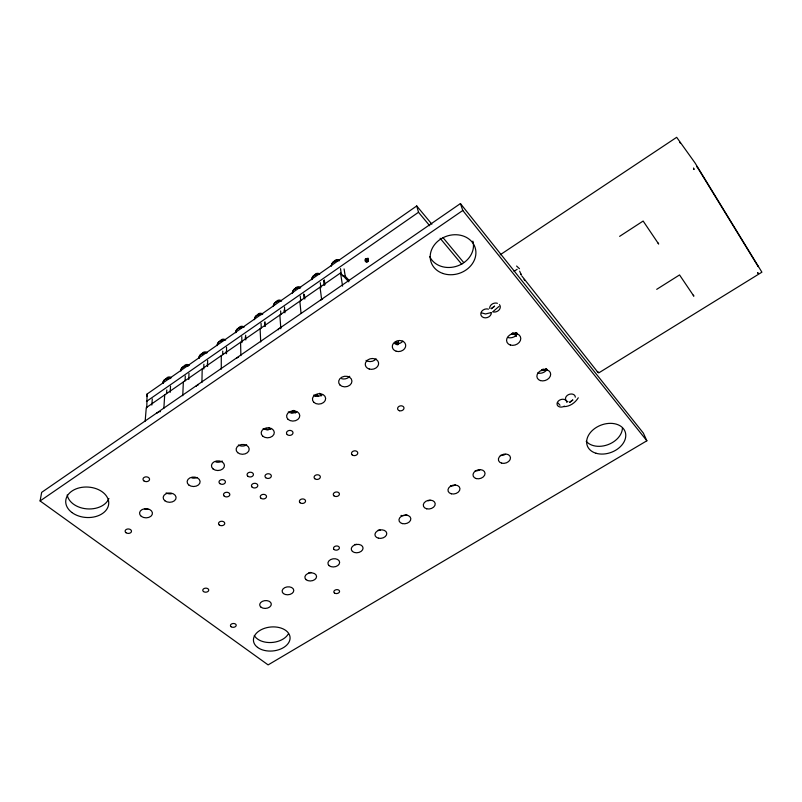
<?xml version="1.0" encoding="UTF-8"?>
<svg xmlns="http://www.w3.org/2000/svg" width="802" height="802" viewBox="0 0 802 802"><rect width="100%" height="100%" fill="white"/><g stroke="black" fill="none" stroke-linecap="round" stroke-linejoin="round"><path stroke-width="1.2" d="M546.884 369.592C539.315 370.624 540.177 371.125 546.994 369.592C544.518 371.386 545.53 368.82 542.924 369.301C541.771 371.246 546.032 370.303 546.954 369.632M207.397 365.632L207.427 363.206M207.558 366.454L207.648 360.399M203.778 369.07L203.878 364.218M201.904 382.534L202.204 368.89M197.984 385.211L198.004 384.419M196.41 386.293L196.43 385.501M511.355 333.963C527.505 332.63 504.518 334.344 514.443 333.812L516.719 333.171M188.761 379.476L188.991 373.371M185.082 380.84L185.282 375.948M182.756 395.727L183.347 381.963M170.184 392.348L170.535 386.193M166.565 393.672L166.796 389.972M163.859 408.258L164.701 394.895M516.709 333.271L511.556 333.953L514.633 334.033L514.643 333.171M158.455 412.459L158.515 411.647L160.44 411.667M156.921 413.521L156.981 412.709M151.819 405.08L152.29 398.865M146.796 407.717L147.047 394.063L416.729 205.954L431.867 224.189M145.162 421.16L146.275 407.667L340.529 272.961L348.76 281.823M368.419 260.349L366.614 259.196L365.191 260.83L366.163 261.903L367.777 261.663L368.419 260.349L367.998 258.144M40.1 500.959L41.664 492.358L460.428 203.568L643.374 433.13L646.863 440.789L268.119 664.898L40.1 500.959L462.794 210.475L460.428 203.568M544.799 369.411C544.578 371.146 540.799 369.812 543.967 370.474M514.633 334.033L512.247 334.093L516.678 333M544.989 370.334L542.693 369.802L544.989 370.334L542.804 370.454M511.776 333.863L512.538 334.143L513.39 333.071L514.683 333.752L516.438 333.111M541.621 370.183L546.623 369.291L542.683 369.983M578.282 397.782C575.255 402.734 569.841 406.644 563.886 406.634M598.513 372.078L598.603 372.339M512.699 334.033L511.997 333.682L515.676 333.742L512.298 333.722M498.914 306.494L493.41 311.246M546.443 369.04L544.307 369.642M146.435 401.471L418.504 212.279L416.729 205.954M500.167 254.795L676.677 137.312L695.023 162.916L761.9 272.179L598.653 372.96M314.945 396.368L317.001 395.005L318.524 396.469M293.893 411.476L291.858 412.819L291.778 411.717L293.803 410.383L293.893 411.476L295.477 412.96M514.062 271.317L517.16 269.272M619.615 236.359L643.144 221.041L658.663 244.019L658.061 242.996M543.856 370.474L546.763 369.481M656.698 289.342L679.545 274.936L693.88 296.179L693.249 295.126M545.039 369.552L545.761 369.161L546.002 370.053L541.801 370.273M543.746 370.394L546.944 369.301L544.859 370.243M514.443 333.812L515.596 333.221M543.636 370.233L545.881 369.491L545.992 370.033M514.523 333.973L515.586 333.492M545.951 369.943L546.994 369.481L545.881 369.762M542.012 370.273L543.124 370.364M490.684 312.69L485.521 313.963L481.681 312.9M514.593 334.043L515.676 333.742L513.27 333.963M544.769 370.083L545.931 369.842M514.683 333.752L512.127 333.933M516.598 266.043L519.475 268.73M542.653 370.374L544.067 370.384M514.673 333.933L512.448 332.9M342.845 276.099L345.261 276.279L349.401 280.75M545.059 370.093L543.826 369.461M542.463 370.043L543.295 370.193M511.997 333.682L513.681 334.063M542.232 370.193L542.964 370.454M544.167 370.213L542.924 369.301M512.227 333.432L512.859 333.843M267.928 429.952L266.374 428.549L266.424 429.661M268.971 427.977L270.585 429.431M294.565 411.095L296.108 412.529M520.749 273.983L521.31 274.906L519.656 271.176M321.311 395.877L319.617 393.271M558.142 403.065L559.996 405.261M597.34 371.677L597.911 372.359L521.851 275.988M514.272 333.532L515.856 335.437M514.042 333.592L516.428 336.449M418.504 212.279L429.722 225.763M440.138 238.284L461.782 264.299M443.015 237.633L463.726 262.595M521.029 274.635L520.879 274.294M462.794 210.475L646.863 440.789M524.017 279.367L524.759 280.339M697.379 167.267L696.858 166.435L758.231 266.665L757.88 266.084M680.256 143.097L679.805 142.275M399.085 343.336L397.411 342.334L396.168 343.156L396.318 344.399L395.837 342.083M398.464 341.682L398.454 344.529L397.972 342.213M397.231 342.494L397.712 344.81M396.449 342.444L396.94 344.76M367.867 258.866L368.298 261.071M367.136 258.354L367.777 261.663M366.364 258.665L366.995 261.973M365.532 258.595L366.163 261.903M365.08 259.287L365.501 261.492M344.078 268.931L345.261 276.279M340.489 268.66L341.441 274.785M340.529 272.961L342.584 286.124M324.299 279.898L324.96 284.85M323.537 280.479L324.188 285.442M322.434 298.605L322.534 299.346M320.279 282.695L320.91 287.657M320.058 287.156L321.602 299.266M320.74 299.768L320.84 300.509M317.001 395.005L317.121 396.098M304.359 294.434L304.84 299.026M303.597 293.993L304.078 298.595M300.259 296.048L300.72 300.65M299.838 301.181L301.051 313.432M284.469 307.016L284.931 312.82M284.108 309.993L284.289 312.319M280.63 310.915L280.89 314.404M279.848 315.036L280.84 328.67M279.928 327.918L279.978 328.68M278.274 329.061L278.324 329.822M147.047 394.063L147.187 396.559M264.991 321.772L265.241 326.464M264.54 322.354L264.73 325.873M261.051 323.296L261.282 327.998M260.099 328.74L260.72 341.983M245.653 335.206L245.793 339.948M245.332 336.91L245.402 339.286M241.783 336.68L241.933 342.624M240.57 342.274L240.891 355.657M238.455 356.519L238.475 357.291M236.851 357.622L236.861 358.404M226.525 347.286L226.565 353.271M226.274 351.336L226.294 353.732M222.735 351.116L222.745 354.725M221.272 355.657L221.282 369.171M517.28 333.943A7.208 5.734 -19.6 0 1 507.776 337.532M567.966 401.712A5.053 3.789 -20.5 0 1 565.761 397.351A5.053 3.789 -20.5 0 1 571.224 393.993A5.053 3.789 -20.5 0 1 575.305 397.19M564.428 406.133A5.033 3.769 -19.9 0 1 557.34 405.21A5.033 3.769 -19.9 0 1 561.039 399.496A5.033 3.769 -19.9 0 1 566.834 402.403M491.365 312.579A5.393 4.371 -18.7 0 1 485.421 317.853A5.393 4.371 -18.7 0 1 481.02 312.61A5.393 4.371 -18.7 0 1 488.488 309.151M499.456 304.64A5.413 4.391 -19.5 0 1 498.914 310.123A5.413 4.391 -19.5 0 1 492.558 311.798M489.681 308.369A5.413 4.391 -19.5 0 1 492.107 304.108A5.413 4.391 -19.5 0 1 497.42 303.306M546.964 369.542A7.018 5.403 -20 0 1 537.701 373M622.432 428.088A20.02 14.516 -20.8 0 1 607.826 444.719A20.02 14.516 -20.8 0 1 586.202 441.29M472.879 241.131A22.967 19.529 -18.6 0 1 457.621 265.903A22.967 19.529 -18.6 0 1 429.772 256.67M108.922 498.493A21.353 15.198 3.7 0 1 86.796 508.859A21.353 15.198 3.7 0 1 67.208 494.944M288.379 633.851A18.235 12.01 -5.4 0 1 271.246 642.522A18.235 12.01 -5.4 0 1 254.294 635.515M402.895 341.111A6.707 5.444 -11.9 0 1 394.674 343.607M376.108 358.835A6.667 5.363 -9.8 0 1 366.033 360.379M349.732 376.278A6.616 5.273 -7.9 0 1 341.652 378.724M322.224 394.875A6.586 5.183 -6.2 0 1 313.803 395.015M296.67 411.787A6.546 5.093 -4.7 0 1 288.279 411.937M271.487 428.438A6.516 5.002 -3.4 0 1 263.126 428.609M246.675 444.849A6.486 4.912 -2.2 0 1 238.354 445.04M222.234 461.02A6.456 4.832 -1.2 0 1 215.918 462.012M197.262 477.451A6.436 4.742 -0.3 0 1 191.868 477.942M171.468 493.761A6.416 4.652 0.5 0 1 166.174 492.899M148.099 509.23A6.396 4.571 1.1 0 1 144.801 509.12M310.865 572.468A5.825 4.03 -6.6 0 1 308.85 572.548M356.8 544.388A5.885 4.15 -8.5 0 1 354.765 544.458M380.228 530.062A5.915 4.221 -9.5 0 1 378.193 530.132M406.835 514.493A5.955 4.281 -10.7 0 1 400.98 515.435M430.062 500.217A5.985 4.341 -11.9 0 1 428.067 500.809M455.396 484.819A6.025 4.401 -13.2 0 1 450.423 485.942M480.177 469.671A6.075 4.461 -14.6 0 1 475.175 470.794M505.31 454.303A6.125 4.521 -16 0 1 500.278 455.436M331.326 265.713A6.226 5.323 -7.4 0 1 339.226 260.349M331.376 266.033A6.226 5.323 -7.4 0 1 339.276 260.67M311.767 279.347A6.205 5.253 -5.6 0 1 319.577 274.043M311.808 279.677A6.205 5.263 -5.6 0 1 319.627 274.374M292.439 292.84A6.175 5.193 -4 0 1 300.159 287.587M292.469 293.171A6.175 5.193 -4 0 1 300.199 287.928M273.322 306.174A6.155 5.123 -2.5 0 1 280.961 300.981M273.342 306.504A6.155 5.123 -2.5 0 1 279.387 301.191M254.414 319.346A6.135 5.053 -1.3 0 1 261.973 314.224M254.434 319.687A6.135 5.053 -1.3 0 1 261.993 314.564M235.728 332.389A6.115 4.982 -0.2 0 1 243.206 327.316M235.738 332.73A6.115 4.982 -0.2 0 1 241.623 327.537M217.252 345.281A6.095 4.912 0.8 0 1 224.64 340.259M217.252 345.622A6.095 4.912 0.8 0 1 223.046 340.489M198.976 358.023A6.085 4.842 1.7 0 1 206.284 353.06M198.966 358.374A6.085 4.842 1.6 0 1 204.69 353.301M180.891 370.634A6.065 4.782 2.4 0 1 188.129 365.722M180.881 370.985A6.065 4.782 2.4 0 1 188.119 366.083M163.017 383.105A6.055 4.712 3.1 0 1 170.174 378.253M162.996 383.456A6.055 4.712 3.1 0 1 170.154 378.604M202.084 354.153A3.028 2.416 1.7 0 1 204.119 352.028A3.028 2.416 1.7 0 1 207.377 352.75M257.342 315.577A3.058 2.516 -1.2 0 1 259.477 313.382A3.058 2.516 -1.2 0 1 262.735 314.153M276.179 302.434A3.068 2.556 -2.4 0 1 278.344 300.209A3.068 2.556 -2.4 0 1 281.602 300.991M166.255 379.166A3.018 2.356 3.2 0 1 168.22 377.09A3.018 2.356 3.2 0 1 171.478 377.782M295.226 289.141A3.078 2.586 -3.9 0 1 300.68 287.687M314.494 275.698A3.088 2.627 -5.5 0 1 319.407 273.763M220.299 341.441A3.038 2.456 0.9 0 1 222.365 339.286A3.038 2.456 0.9 0 1 225.623 340.028M333.983 262.094A3.098 2.657 -7.4 0 1 339.497 260.62M184.069 366.725A3.018 2.386 2.5 0 1 186.074 364.629A3.018 2.386 2.5 0 1 189.332 365.331M238.725 328.579A3.048 2.486 -0.1 0 1 240.821 326.404A3.048 2.486 -0.1 0 1 244.079 327.156M494.533 306.204L491.255 308.67L494.533 306.204M572.758 400.038L569.681 402.283L572.758 400.038M758.211 273.261L757.559 272.74L758.211 273.261M693.941 169.392L693.57 168.22L693.941 169.392M510.323 345.02A7.268 5.754 -19.5 0 0 520.779 338.354A7.268 5.754 -19.5 0 0 509.902 334.905A7.268 5.754 -19.5 0 0 510.323 345.02M540.438 380.589A7.078 5.424 -19.9 0 0 550.683 374.213A7.078 5.424 -19.9 0 0 540.227 370.995A7.078 5.424 -19.9 0 0 540.438 380.589M596.026 453.25A20.18 14.546 -20.7 0 0 625.771 435.767A20.18 14.546 -20.7 0 0 596.838 427.125A20.18 14.546 -20.7 0 0 596.026 453.25M442.794 273.432A23.198 19.629 -18.5 0 0 475.877 251.577A23.198 19.629 -18.5 0 0 440.488 239.207A23.198 19.629 -18.5 0 0 442.794 273.432M71.859 512.478A21.544 15.238 3.6 0 0 107.959 507.014A21.544 15.238 3.6 0 0 81.864 487.345A21.544 15.238 3.6 0 0 71.859 512.478M257.542 647.374A18.376 12.02 -5.5 0 0 288.88 642.342A18.376 12.02 -5.5 0 0 268.85 627.244A18.376 12.02 -5.5 0 0 257.542 647.374M399.456 410.744A3.248 2.516 -11.3 0 0 403.987 407.837A3.248 2.516 -11.3 0 0 398.915 406.424A3.248 2.516 -11.3 0 0 399.456 410.744M333.903 495.786A3.098 2.266 -7.5 0 0 339.196 494.944A3.098 2.266 -7.5 0 0 335.938 492.017A3.098 2.266 -7.5 0 0 333.903 495.786M260.961 498.202A3.148 2.296 -4 0 0 266.334 497.35A3.148 2.296 -4 0 0 262.845 494.403A3.148 2.296 -4 0 0 260.961 498.202M352.098 454.834A3.178 2.396 -8.5 0 0 357.532 453.982A3.178 2.396 -8.5 0 0 354.243 450.864A3.178 2.396 -8.5 0 0 352.098 454.834M252.199 487.215A3.178 2.336 -3.4 0 0 257.622 486.353A3.178 2.336 -3.4 0 0 254.074 483.345A3.178 2.336 -3.4 0 0 252.199 487.215M334.414 592.969A2.887 1.955 -7.7 0 0 339.346 592.167A2.887 1.955 -7.7 0 0 336.319 589.681A2.887 1.955 -7.7 0 0 334.414 592.969M247.798 476.188A3.208 2.376 -3.1 0 0 253.262 475.325A3.208 2.376 -3.1 0 0 249.683 472.268A3.208 2.376 -3.1 0 0 247.798 476.188M265.703 477.691A3.188 2.366 -4 0 0 271.146 476.829A3.188 2.366 -4 0 0 267.627 473.781A3.188 2.366 -4 0 0 265.703 477.691M219.287 524.989A3.128 2.226 -2.4 0 0 224.59 524.137A3.128 2.226 -2.4 0 0 221.041 521.3A3.128 2.226 -2.4 0 0 219.287 524.989M224.259 496.157A3.188 2.326 -2.2 0 0 229.673 495.295A3.188 2.326 -2.2 0 0 226.064 492.318A3.188 2.326 -2.2 0 0 224.259 496.157M219.778 483.566A3.218 2.366 -1.8 0 0 225.252 482.704A3.218 2.366 -1.8 0 0 221.593 479.666A3.218 2.366 -1.8 0 0 219.778 483.566M125.994 532.708A3.198 2.236 1.3 0 0 131.378 531.856A3.198 2.236 1.3 0 0 127.548 529.009A3.198 2.236 1.3 0 0 125.994 532.708M287.206 434.574A3.268 2.496 -4.8 0 0 292.79 433.702A3.268 2.496 -4.8 0 0 289.231 430.453A3.268 2.496 -4.8 0 0 287.206 434.574M143.869 480.849A3.298 2.406 1.7 0 0 149.433 479.977A3.298 2.406 1.7 0 0 145.523 476.889A3.298 2.406 1.7 0 0 143.869 480.849M300.058 502.734A3.108 2.266 -5.9 0 0 305.361 501.882A3.108 2.266 -5.9 0 0 302.013 498.974A3.108 2.266 -5.9 0 0 300.058 502.734M334.093 549.51A2.977 2.095 -7.6 0 0 339.186 548.688A2.977 2.095 -7.6 0 0 336.048 546.012A2.977 2.095 -7.6 0 0 334.093 549.51M231.136 626.733A2.887 1.905 -4 0 0 236.049 625.931A2.887 1.905 -4 0 0 232.791 623.545A2.887 1.905 -4 0 0 231.136 626.733M203.507 591.565A2.987 2.025 -2.6 0 0 208.59 590.743A2.987 2.025 -2.6 0 0 205.162 588.197A2.987 2.025 -2.6 0 0 203.507 591.565M314.745 478.684A3.148 2.336 -6.5 0 0 320.128 477.832A3.148 2.336 -6.5 0 0 316.77 474.814A3.148 2.336 -6.5 0 0 314.745 478.684M396.218 351.246A6.767 5.474 -11.9 0 0 405.692 345.03A6.767 5.474 -11.9 0 0 395.105 341.822A6.767 5.474 -11.9 0 0 396.218 351.246M369.251 369.04A6.727 5.383 -9.8 0 0 378.584 362.915A6.727 5.383 -9.8 0 0 367.978 359.807A6.727 5.383 -9.8 0 0 369.251 369.04M339.988 385.02A6.677 5.293 -8 0 0 351.426 383.276A6.677 5.293 -8 0 0 344.449 376.308A6.677 5.293 -8 0 0 339.988 385.02M313.823 402.313A6.637 5.203 -6.3 0 0 325.181 400.579A6.637 5.203 -6.3 0 0 318.123 393.762A6.637 5.203 -6.3 0 0 313.823 402.313M288.058 419.346A6.606 5.113 -4.8 0 0 299.346 417.611A6.606 5.113 -4.8 0 0 292.189 410.935A6.606 5.113 -4.8 0 0 288.058 419.346M262.675 436.118A6.576 5.023 -3.5 0 0 273.893 434.383A6.576 5.023 -3.5 0 0 266.655 427.857A6.576 5.023 -3.5 0 0 262.675 436.118M237.673 452.639A6.546 4.932 -2.4 0 0 248.82 450.914A6.546 4.932 -2.4 0 0 241.492 444.529A6.546 4.932 -2.4 0 0 237.673 452.639M213.041 468.919A6.516 4.842 -1.4 0 0 224.119 467.195A6.516 4.842 -1.4 0 0 216.71 460.95A6.516 4.842 -1.4 0 0 213.041 468.919M188.771 484.959A6.496 4.752 -0.5 0 0 199.788 483.245A6.496 4.752 -0.5 0 0 192.3 477.13A6.496 4.752 -0.5 0 0 188.771 484.959M164.861 500.769A6.466 4.672 0.3 0 0 175.798 499.055A6.466 4.672 0.3 0 0 168.24 493.07A6.466 4.672 0.3 0 0 164.861 500.769M141.292 516.348A6.446 4.581 1 0 0 152.169 514.633A6.446 4.581 1 0 0 144.53 508.779A6.446 4.581 1 0 0 141.292 516.348M261.031 607.214A5.814 3.91 -5 0 0 270.946 605.6A5.814 3.91 -5 0 0 264.54 600.678A5.814 3.91 -5 0 0 261.031 607.214M283.427 593.55A5.845 3.97 -5.8 0 0 293.392 591.936A5.845 3.97 -5.8 0 0 287.056 586.914A5.845 3.97 -5.8 0 0 283.427 593.55M306.123 579.696A5.865 4.04 -6.6 0 0 316.148 578.082A5.865 4.04 -6.6 0 0 309.873 572.949A5.865 4.04 -6.6 0 0 306.123 579.696M329.131 565.661A5.895 4.1 -7.5 0 0 339.206 564.037A5.895 4.1 -7.5 0 0 333.01 558.814A5.895 4.1 -7.5 0 0 329.131 565.661M352.439 551.435A5.925 4.16 -8.5 0 0 362.584 549.811A5.925 4.16 -8.5 0 0 356.459 544.468A5.925 4.16 -8.5 0 0 352.439 551.435M378.464 538.202A5.965 4.221 -9.6 0 0 386.744 533.17A5.965 4.221 -9.6 0 0 377.371 530.964A5.965 4.221 -9.6 0 0 378.464 538.202M402.414 523.606A5.995 4.291 -10.7 0 0 410.814 518.503A5.995 4.291 -10.7 0 0 401.451 516.237A5.995 4.291 -10.7 0 0 402.414 523.606M426.694 508.809A6.035 4.351 -11.9 0 0 435.205 503.636A6.035 4.351 -11.9 0 0 425.862 501.3A6.035 4.351 -11.9 0 0 426.694 508.809M451.315 493.801A6.075 4.411 -13.2 0 0 459.947 488.558A6.075 4.411 -13.2 0 0 450.614 486.162A6.075 4.411 -13.2 0 0 451.315 493.801M476.288 478.583A6.125 4.471 -14.6 0 0 485.04 473.27A6.125 4.471 -14.6 0 0 475.726 470.804A6.125 4.471 -14.6 0 0 476.288 478.583M501.611 463.155A6.175 4.531 -16 0 0 510.493 457.762A6.175 4.531 -16 0 0 501.19 455.225A6.175 4.531 -16 0 0 501.611 463.155"/></g></svg>
